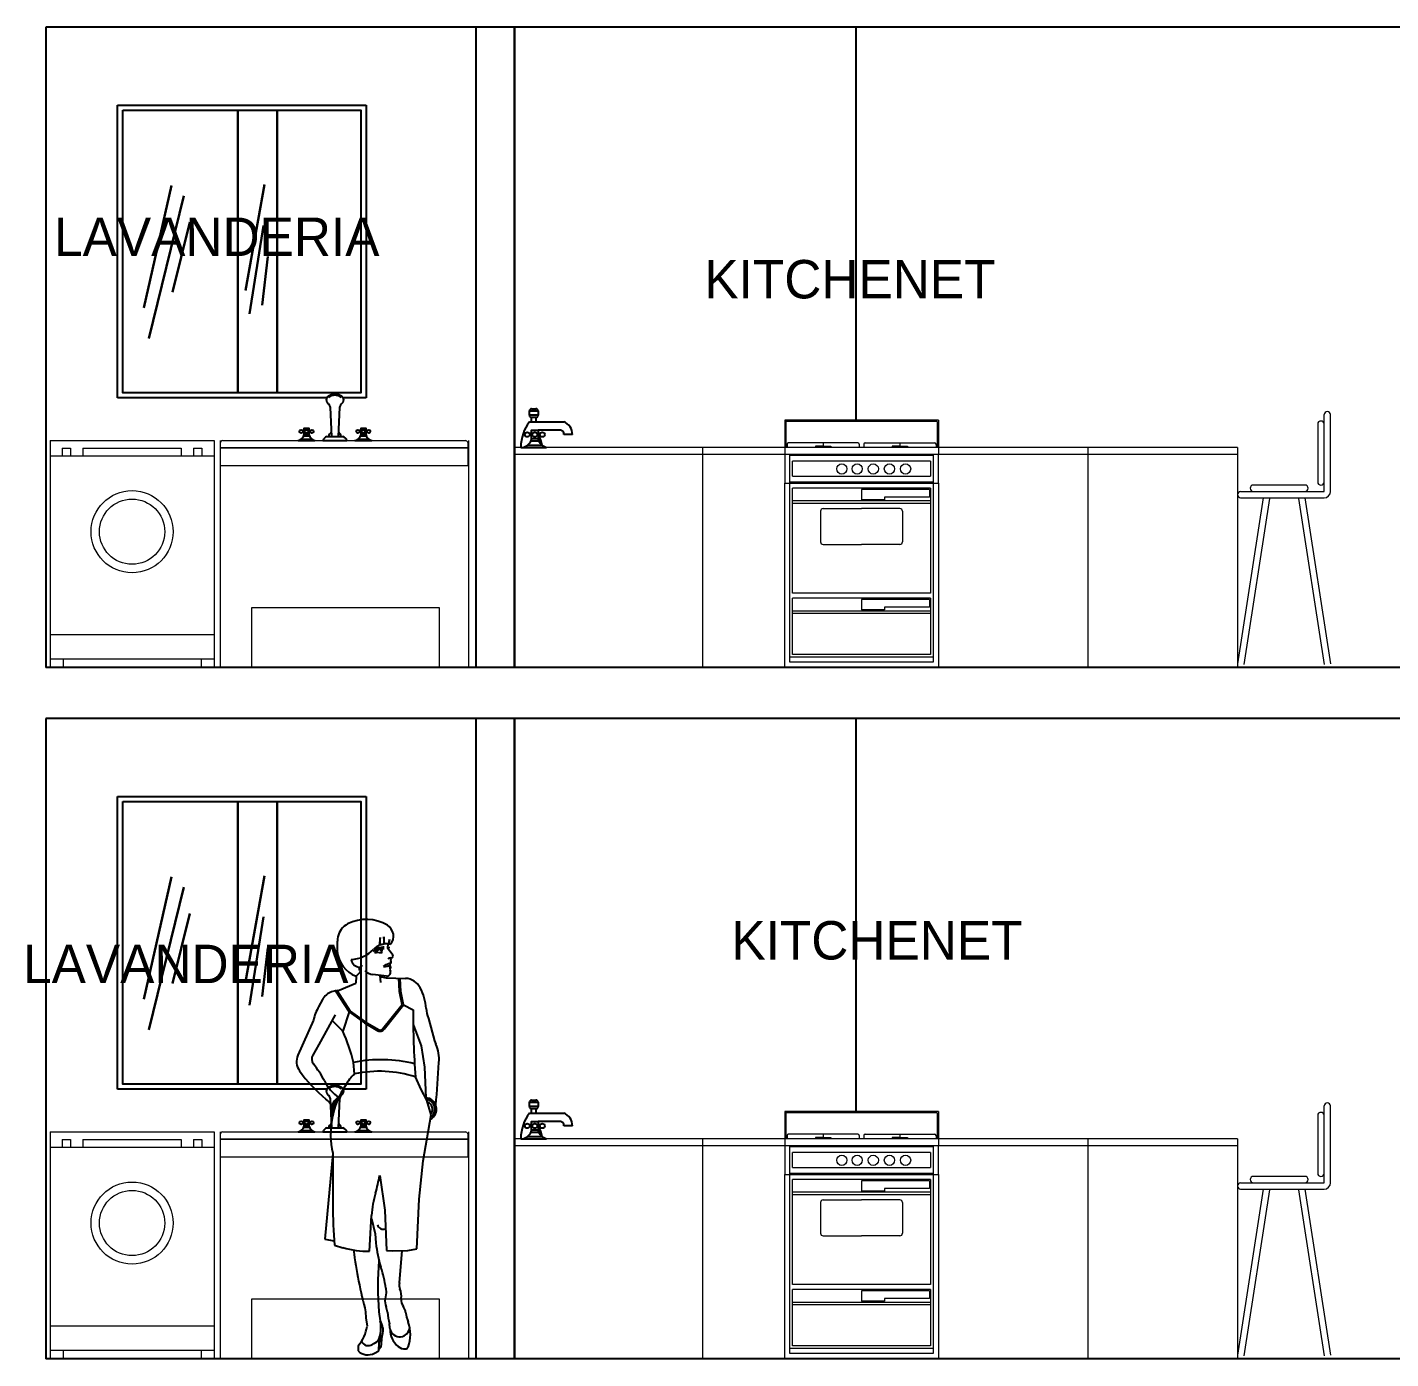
# Model space of a CAD drawing. Header units: metres. Extents: x -525 to 413, y -37 to 272.
# Drawn here: x 314.83 to 320.16, y 99.05 to 104.25 of the extents above; entities that cross this region are included whole.
import ezdxf

# ---------------------------------------------------------------- set-up
doc = ezdxf.new("R2010")
doc.units = ezdxf.units.M
doc.header["$MEASUREMENT"] = 0
doc.linetypes.add('0', pattern=[0])
doc.layers.get('0').update_dxf_attribs({"color": 254})
for name, color, linetype in [('CORTE123', 254, 'Continuous'), ('EFEC', 254, 'Continuous'), ('NOITHAT', 254, 'Continuous'), ('THIET-BI', 254, 'Continuous')]:
    doc.layers.add(name, color=color, linetype=linetype)
doc.layers.add('muebles', color=254, linetype='Continuous', lineweight=5)
doc.layers.add('ventanas', color=254, linetype='Continuous', lineweight=30)
doc.styles.get("Standard").update_dxf_attribs({"font": 'HTOWERT.TTF', "height": 0.08})

# ---------------------------------------------------------------- blocks, each defined once
blk = doc.blocks.new('fwerfw')
at = {"linetype": 'ByBlock'}
for p, q in [((346.5807, 374.4739), (345.9807, 374.4739)), ((345.9807, 374.4739), (345.9807, 374.3669)), ((346.5757, 374.4689), (345.9857, 374.4689)), ((345.9857, 374.4689), (345.9857, 374.3669)), ((346.5757, 374.4689), (346.5757, 374.3669)), ((346.5807, 374.4739), (346.5807, 374.3669)), ((346.2667, 374.3849), (345.9947, 374.3849)), ((346.1307, 374.3849), (346.1307, 374.3669)), ((346.2947, 374.3849), (346.5667, 374.3849)), ((346.4307, 374.3849), (346.4307, 374.3669)), ((345.9807, 374.3669), (345.9807, 374.3399)), ((346.5807, 374.3669), (345.9807, 374.3669)), ((345.9807, 374.3399), (345.9807, 374.2279)), ((346.5807, 374.3399), (345.9807, 374.3399)), ((345.9897, 374.3799), (345.9897, 374.3669)), ((346.0007, 373.5279), (346.0007, 374.3399)), ((346.5607, 374.3349), (346.0007, 374.3349)), ((346.1007, 374.3719), (346.1007, 374.3669)), ((346.1307, 374.3719), (346.1007, 374.3719)), ((346.1307, 374.3719), (346.1607, 374.3719)), ((346.1607, 374.3719), (346.1607, 374.3669)), ((346.2717, 374.3799), (346.2717, 374.3669)), ((346.2897, 374.3799), (346.2897, 374.3669)), ((346.4307, 374.3719), (346.4007, 374.3719)), ((346.4007, 374.3719), (346.4007, 374.3669)), ((346.4307, 374.3719), (346.4607, 374.3719)), ((346.4607, 374.3719), (346.4607, 374.3669)), ((346.5607, 374.3399), (346.5607, 373.5279)), ((346.5717, 374.3799), (346.5717, 374.3669)), ((346.5807, 374.3669), (346.5807, 374.3399)), ((346.5807, 374.2279), (346.5807, 374.3399)), ((346.0107, 374.2549), (346.0107, 374.3129)), ((346.5507, 374.3129), (346.0107, 374.3129)), ((346.5507, 374.3129), (346.5507, 374.2549)), ((345.9807, 374.2279), (346.5807, 374.2279)), ((345.9807, 373.5079), (345.9807, 374.2279)), ((346.0007, 374.2329), (346.5607, 374.2329)), ((346.0107, 374.2549), (346.5507, 374.2549)), ((346.5807, 374.2279), (346.5807, 373.5079)), ((346.5507, 374.2079), (346.0107, 374.2079)), ((346.0107, 373.7979), (346.0107, 374.2079)), ((346.5457, 374.2029), (346.2807, 374.2029)), ((346.2807, 374.2029), (346.2807, 374.1629)), ((346.5457, 374.1729), (346.3707, 374.1729)), ((346.3707, 374.1729), (346.3707, 374.1629)), ((346.5457, 374.2029), (346.5457, 374.1729)), ((346.5507, 374.2079), (346.5507, 373.7979)), ((346.5507, 374.1579), (346.0107, 374.1579)), ((346.5507, 374.1479), (346.0107, 374.1479)), ((346.1207, 374.1179), (346.1207, 373.9979)), ((346.1307, 374.1279), (346.2807, 374.1279)), ((346.3707, 374.1629), (346.2807, 374.1629)), ((346.4307, 374.1279), (346.2807, 374.1279)), ((346.4407, 374.1179), (346.4407, 373.9979)), ((346.1307, 373.9879), (346.2807, 373.9879)), ((346.4307, 373.9879), (346.2807, 373.9879)), ((346.5507, 373.7979), (346.0107, 373.7979)), ((346.5507, 373.7779), (346.0107, 373.7779)), ((346.0107, 373.5579), (346.0107, 373.7779)), ((346.2807, 373.7729), (346.2807, 373.7329)), ((346.5457, 373.7729), (346.2807, 373.7729)), ((346.2807, 373.7729), (346.2807, 373.7329)), ((346.5457, 373.7729), (346.5457, 373.7429)), ((346.5507, 373.7779), (346.5507, 373.5579)), ((346.5507, 373.7279), (346.0107, 373.7279)), ((346.5507, 373.7179), (346.0107, 373.7179)), ((346.3707, 373.7329), (346.2807, 373.7329)), ((346.3707, 373.7429), (346.3707, 373.7329)), ((346.5457, 373.7429), (346.3707, 373.7429)), ((346.5607, 373.5479), (346.0007, 373.5479)), ((346.5507, 373.5579), (346.0107, 373.5579)), ((346.5807, 373.5079), (345.9807, 373.5079)), ((346.5607, 373.5279), (346.0007, 373.5279))]:
    blk.add_line(p, q, dxfattribs=at)
for centre in [(346.2037, 374.2829), (346.2637, 374.2829), (346.3267, 374.2829), (346.3897, 374.2829), (346.4527, 374.2829)]:
    blk.add_circle(centre, 0.02, dxfattribs=at)
for centre, radius, start, end in [((345.9947, 374.3799), 0.005, 90, 180), ((346.2667, 374.3799), 0.005, 0, 90), ((346.2947, 374.3799), 0.005, 90, 180), ((346.5667, 374.3799), 0.005, 0, 90), ((346.1307, 374.1179), 0.01, 90, 180), ((346.4307, 374.1179), 0.01, 0, 90), ((346.1307, 373.9979), 0.01, 180, 270), ((346.4307, 373.9979), 0.01, 270, 0)]:
    blk.add_arc(centre, radius, start, end, dxfattribs=at)
blk = doc.blocks.new('fvdfvf')
at = {"linetype": 'ByBlock'}
for p, q in [((329.6764, 356.974), (329.6764, 355.9377)), ((329.6764, 356.974), (330.4264, 356.974)), ((329.7326, 356.939), (329.7326, 356.9041)), ((329.7326, 356.939), (329.7701, 356.939)), ((329.7701, 356.939), (329.7701, 356.9041)), ((329.8264, 356.939), (329.8264, 356.9041)), ((329.8264, 356.939), (330.2764, 356.939)), ((330.2764, 356.939), (330.2764, 356.9041)), ((330.3326, 356.939), (330.3326, 356.9041)), ((330.3326, 356.939), (330.3701, 356.939)), ((330.3701, 356.939), (330.3701, 356.9041)), ((330.4264, 356.974), (330.4264, 355.9377)), ((329.6764, 356.9041), (330.4264, 356.9041)), ((329.6764, 356.0877), (330.4264, 356.0877)), ((329.6764, 355.9761), (330.4264, 355.9761)), ((329.6764, 355.9377), (329.7364, 355.9377)), ((329.7364, 355.9761), (329.7364, 355.9377)), ((330.3664, 355.9761), (330.3664, 355.9377)), ((330.3664, 355.9377), (330.4264, 355.9377))]:
    blk.add_line(p, q, dxfattribs=at)
for radius in [0.1875, 0.1491]:
    blk.add_circle((330.0514, 356.5578), radius, dxfattribs=at)
blk = doc.blocks.new('AF5222')
for p, q in [((20, 0), (1680, 0)), ((0, -20), (0, -170)), ((0, -50), (1700, -50)), ((1700, -50), (0, -50)), ((1700, -170), (1700, -20)), ((0, -170), (1700, -170)), ((296.5, -170), (603.5, -170)), ((1096.5, -170), (1403.5, -170))]:
    blk.add_line(p, q)
for centre, radius, start, end in [((19.8, -19.8), 19.8, 89.53356, 180.46644), ((1676.7, -23.3), 23.5, 351.98759, 81.98759)]:
    blk.add_arc(centre, radius, start, end)
blk = doc.blocks.new('MBVOI')
at = {"color": 0, "linetype": 'ByBlock'}
for p, q in [((-120, 0), (-65, 0)), ((-110.2, 5), (-74.8, 5)), ((-100, 32.5), (-105, 32.5)), ((-100, 27.5), (-105, 27.5)), ((-82.9, 15), (-102, 15)), ((-85, 32.5), (-80, 32.5)), ((-85, 27.5), (-80, 27.5)), ((-39, 0), (39, 0)), ((-26, 13), (26, 13)), ((65, 0), (120, 0)), ((74.8, 5), (110.2, 5)), ((85, 32.5), (80, 32.5)), ((85, 27.5), (80, 27.5)), ((102.1, 15), (83, 15)), ((100, 32.5), (105, 32.5)), ((100, 27.5), (105, 27.5))]:
    blk.add_line(p, q, dxfattribs=at)
blk.add_lwpolyline([(-10, 13), (-14.7, 107.9, 0.144294), (-19.8, 118.2, -0.095047), (-25.2, 124.5, -0.130978), (-27.3, 132.3, -0.130978), (-25.2, 140.1, -0.106552), (-19, 147, -0.083871), (-10.5, 151.2, -0.072763), (0, 152.7, -0.072763), (10.5, 151.2, -0.083871), (19, 147, -0.106552), (25.2, 140.1, -0.130978), (27.3, 132.3, -0.130978), (25.2, 124.5, -0.095047), (19.8, 118.2, 0.144294), (14.7, 107.9), (10, 13)], format="xyb", dxfattribs=at)
for points in [[(-100, 20), (-100, 40), (-85, 40), (-85, 20)], [(85, 20), (85, 40), (100, 40), (100, 20)]]:
    blk.add_lwpolyline(points, close=True, dxfattribs=at)
for centre in [(-110, 30), (-92.5, 30), (-75, 30), (75, 30), (92.5, 30), (110, 30)]:
    blk.add_circle(centre, 5.59, dxfattribs=at)
for centre, radius, start, end in [((-0.3, 111.2), 36.3, 54.4734, 125.5266), ((-127.5, 27.5), 28.5, 285.2551, 344.7449), ((-57.5, 27.5), 28.5, 195.2551, 254.7449), ((-20.7, -5.3), 19.1, 106.1502, 163.8498), ((-6.3, 13.4), 13.7, 108.5395, 181.7649), ((6.3, 13.4), 13.7, 358.2351, 71.4605), ((20.7, -5.3), 19.1, 16.1502, 73.8498), ((57.5, 27.5), 28.5, 285.2551, 344.7449), ((127.5, 27.5), 28.5, 195.2551, 254.7449)]:
    blk.add_arc(centre, radius, start, end, dxfattribs=at)
blk = doc.blocks.new('Faucet - Bathroom side')
at = {"linetype": 'Continuous'}
for p, q in [((-0.625, 4.25), (0.375, 4.25)), ((0.375, 3.75), (-0.625, 3.75)), ((-0.375, 3), (-0.375, 3.5)), ((0.125, 3.5), (0.125, 3)), ((-0.625, 3), (3.375, 3)), ((-0.375, 1.625), (-0.625, 1.625)), ((2.875, 2), (0.375, 2)), ((0.375, 1.625), (0.625, 1.625)), ((-1.625, 0), (-1.375, 0)), ((-1.375, 0), (1.375, 0)), ((-0.88366, 0.25), (0.88424, 0.25)), ((-0.375, 1.375), (-0.625, 1.375)), ((0.48078, 0.75), (-0.47286, 0.75)), ((0.375, 1.375), (0.625, 1.375)), ((4.375, 1.5), (3.375, 1.5))]:
    blk.add_line(p, q, dxfattribs=at)
for points in [[(-0.625, 3.75), (-0.625, 4.25)], [(-0.375, 4.5), (0.125, 4.5)], [(0.125, 3.5), (-0.375, 3.5)], [(0.375, 4.25), (0.375, 3.75)]]:
    blk.add_lwpolyline(points, dxfattribs=at)
blk.add_lwpolyline([(-0.375, 1), (-0.375, 2), (0.375, 2), (0.375, 1)], close=True, dxfattribs=at)
for centre in [(-0.875, 1.5), (0, 1.5), (0.875, 1.5)]:
    blk.add_circle(centre, 0.27951, dxfattribs=at)
for centre, radius, start, end in [((-0.38253, 4.2575), 0.24259, 88.22243, 181.7776), ((-0.38253, 3.7424), 0.24259, 178.2224, 271.7776), ((0.13252, 4.2575), 0.24259, 358.2224, 91.77757), ((0.13252, 3.7424), 0.24259, 268.2224, 1.777565), ((3.45929, -0.0281), 5.08436, 143.4467, 179.6834), ((2.96867, 1.5936), 0.41699, 347.0192, 102.9808), ((2.70708, 1.4714), 1.66816, 0.9827695, 66.39737), ((-1.75, 1.375), 1.42522, 285.2551, 344.7449), ((1.75, 1.375), 1.42522, 195.2551, 254.7449), ((-2.49562, -0.286), 3.38273, 9.709485, 29.48735)]:
    blk.add_arc(centre, radius, start, end, dxfattribs=at)
blk = doc.blocks.new('PE-10')
for p, q in [((0.0487, 1.6295), (0.0452, 1.5985)), ((0.0482, 1.5997), (0.0487, 1.6295)), ((0.063, 1.6327), (0.0628, 1.6037)), ((0.0652, 1.6041), (0.063, 1.6327)), ((0.0781, 1.6046), (0.0769, 1.588)), ((0.085, 1.6224), (0.0805, 1.6045)), ((0.0824, 1.6043), (0.085, 1.6224)), ((0.0531, 1.5686), (0.052, 1.5838)), ((0.0549, 1.5844), (0.0531, 1.5686)), ((0.0959, 1.5646), (0.0769, 1.588)), ((0.0771, 1.5916), (0.0858, 1.5904)), ((0.0899, 1.5449), (0.0915, 1.5501)), ((-0.0455, 1.4783), (-0.0328, 1.4919)), ((-0.0328, 1.4919), (-0.0264, 1.4976)), ((-0.0322, 1.5042), (-0.0316, 1.5135)), ((-0.0312, 1.5001), (-0.0322, 1.5042)), ((-0.0264, 1.4976), (-0.0312, 1.5001)), ((0.0612, 1.5169), (0.0721, 1.5239)), ((0.0612, 1.5169), (0.0695, 1.5169)), ((0.0695, 1.5169), (0.0769, 1.5175)), ((0.0721, 1.5239), (0.0819, 1.5281)), ((0.0829, 1.5173), (0.0854, 1.5184)), ((0.0871, 1.5287), (0.0854, 1.5184)), ((0.0871, 1.51), (0.0866, 1.5037)), ((0.0866, 1.5037), (0.0885, 1.4967)), ((-0.111, 1.4236), (-0.0464, 1.4519)), ((-0.0455, 1.4783), (-0.0464, 1.4519)), ((0.0729, 1.4787), (0.0203, 1.4851)), ((0.0473, 1.4818), (0.0492, 1.4546)), ((0.0476, 1.4768), (0.0717, 1.4728)), ((0.0717, 1.4728), (0.1475, 1.4699)), ((0.1241, 1.4183), (0.1219, 1.4709)), ((0.1291, 1.4189), (0.1268, 1.4711)), ((-0.1766, 1.3874), (-0.1917, 1.3596)), ((-0.1263, 1.4221), (-0.1413, 1.417)), ((-0.1263, 1.4221), (-0.1221, 1.4248)), ((-0.1263, 1.4221), (-0.0727, 1.3389)), ((-0.1221, 1.4248), (-0.0691, 1.3424)), ((-0.1205, 1.4224), (-0.111, 1.4236)), ((0.1347, 1.3677), (0.1241, 1.4183)), ((0.1401, 1.3664), (0.1291, 1.4189)), ((-0.0727, 1.3389), (-0.0967, 1.2637)), ((-0.0727, 1.3389), (-0.0123, 1.2964)), ((-0.0691, 1.3424), (-0.0096, 1.3006)), ((0.0593, 1.2747), (0.1347, 1.3677)), ((0.0635, 1.2719), (0.1401, 1.3664)), ((0.1401, 1.3664), (0.1769, 1.3478)), ((-0.2125, 1.3071), (-0.273, 1.1702)), ((-0.1273, 1.328), (-0.1908, 1.2123)), ((-0.1403, 1.307), (-0.0967, 1.2637)), ((-0.0123, 1.2964), (0.0397, 1.2657)), ((-0.0096, 1.3006), (0.0422, 1.27)), ((0.1773, 1.2895), (0.2092, 1.2061)), ((0.2369, 1.3138), (0.2608, 1.2261)), ((0.2608, 1.2261), (0.2662, 1.2133)), ((-0.1908, 1.2123), (-0.215, 1.1704)), ((0.2092, 1.2061), (0.2222, 1.1233)), ((-0.0513, 1.0967), (-0.0556, 1.1419)), ((0.2222, 1.1233), (0.2265, 1.0035)), ((0.2089, 1.0361), (0.1861, 1.0855)), ((0.2311, 0.995), (0.2089, 1.0361)), ((0.2478, 0.9377), (0.2311, 0.995)), ((0.2158, 0.7579), (0.2478, 0.9377)), ((-0.1364, 0.7868), (-0.1679, 0.4515)), ((-0.1364, 0.7868), (-0.1365, 0.6203)), ((0.2012, 0.6074), (0.2158, 0.7579)), ((0.0467, 0.6998), (0.0662, 0.5649)), ((-0.1365, 0.6203), (-0.1365, 0.5857)), ((0.1915, 0.4144), (0.2012, 0.6074)), ((0.0063, 0.4046), (0.0151, 0.5442)), ((0.0662, 0.5649), (0.0727, 0.4068)), ((0.0144, 0.532), (0.0289, 0.4728)), ((-0.1679, 0.4515), (-0.1314, 0.4445)), ((-0.1302, 0.4285), (-0.0969, 0.4184)), ((0.0289, 0.4728), (0.0321, 0.4367)), ((0.0727, 0.4068), (0.0981, 0.4065)), ((0.0981, 0.4065), (0.1565, 0.4072)), ((0.1239, 0.2806), (0.1347, 0.4069)), ((0.1565, 0.4072), (0.1915, 0.4144)), ((0.0714, 0.2421), (0.0676, 0.218)), ((0.0704, 0.26), (0.0714, 0.2421)), ((-0.0082, 0.168), (-0.0077, 0.1445)), ((0.0439, 0.1673), (0.0491, 0.1331)), ((-0.0077, 0.1445), (-0.0025, 0.1112)), ((0.0491, 0.1331), (0.0569, 0.1132)), ((0.0446, 0.0482), (0.0556, 0.0736)), ((0.0556, 0.0736), (0.0515, 0.0292)), ((-0.0372, 0.0356), (-0.0372, 0.0149)), ((0.0259, 0.0066), (0.0438, 0.0159)), ((0.0438, 0.0159), (0.0446, 0.0482)), ((0.0515, 0.0292), (0.0439, 0.0213))]:
    blk.add_line(p, q)
for centre, radius, start, end in [((-0.0447, 1.6179), 0.0731, 117.6408, 169.0521), ((-0.0056, 1.5431), 0.1574, 58.5116, 117.6408), ((0.0501, 1.6341), 0.0508, 322.3779, 58.5116), ((0.0802, 1.5937), 0.2003, 169.0521, 184.9196), ((0.0748, 1.5308), 0.0739, 113.625, 135.0455), ((0.0748, 1.5308), 0.0739, 99.3937, 111.0784), ((0.0748, 1.5308), 0.0739, 85.6198, 97.4573), ((0.0748, 1.5308), 0.0739, 77.8885, 84.0746), ((-0.0028, 1.5872), 0.117, 185.2573, 248.5867), ((-0.0741, 1.6795), 0.1365, 273.8558, 315.0455), ((0.0622, 1.5376), 0.0546, 87.3799, 139.3681), ((0.0622, 1.5376), 0.0474, 87.3799, 139.3681), ((0.04, 1.5262), 0.0444, 72.8213, 108.0508), ((0.0938, 1.5226), 0.0276, 94.813, 124.66), ((0.0958, 1.5419), 0.00665, 153.4251, 210.9002), ((0.0908, 1.558), 0.00793, 274.813, 351.5979), ((0.0898, 1.5581), 0.00892, 351.5979, 46.7853), ((-0.0294, 1.5495), 0.036, 189.9282, 268.6777), ((-0.0301, 1.5201), 0.00659, 268.6777, 14.4466), ((0.0271, 1.5408), 0.0561, 226.0993, 263.0936), ((0.0745, 1.4931), 0.0144, 263.6309, 14.7536), ((0.0789, 1.4927), 0.0249, 80.7394, 94.6826), ((0.0855, 1.5198), 0.00908, 79.9015, 113.3543), ((0.0845, 1.5147), 0.00532, 253.8265, 299.5837), ((0.0867, 1.5154), 0.00318, 13.7186, 113.1839), ((0.0878, 1.5324), 0.00373, 259.9015, 351.7352), ((0.0844, 1.5149), 0.00556, 299.5837, 13.7186), ((0.0815, 1.5333), 0.0101, 351.7352, 30.9002), ((0.1449, 1.4026), 0.0674, 27.4487, 87.7883), ((-0.1211, 1.3572), 0.0632, 108.6471, 151.3733), ((0.0162, 1.3357), 0.2124, 4.5594, 27.4487), ((0.0128, 1.2482), 0.2329, 151.4233, 165.3444), ((3.7744, 1.3438), 3.5976, 179.9363, 184.1184), ((0.363, 1.3634), 0.1355, 184.5594, 201.4476), ((-0.7532, 0.9746), 0.7173, 13.4873, 23.7696), ((0.0485, 1.2806), 0.0173, 239.4386, 329.7542), ((0.0485, 1.2806), 0.0123, 239.4386, 331.3849), ((0.1198, 1.152), 0.1587, 356.062, 22.7221), ((-0.2168, 1.1454), 0.0615, 156.1697, 215.5506), ((-0.1887, 1.1552), 0.0304, 149.964, 219.3134), ((-0.4879, 0.9101), 0.3563, 26.6011, 39.3134), ((0.0509, 0.6033), 0.5491, 76.0966, 101.187), ((-17.9789, 2.3835), 18.2992, 355.58477, 356.10708), ((0.2253, 1.4613), 0.6048, 215.5506, 229.9087), ((-0.0151, 1.1469), 0.1725, 206.6011, 235.2749), ((0.0519, 0.9788), 0.1566, 131.222, 152.0982), ((0.0465, 0.6477), 0.4595, 72.311, 102.291), ((0.191, 0.8626), 0.336, 145.6627, 193.028), ((-0.2535, 0.8926), 0.1386, 35.0506, 49.9087), ((-0.0883, 0.9576), 0.0537, 117.7833, 204.6364), ((-0.0883, 0.9576), 0.0472, 129.3904, 193.0293), ((0.2246, 0.9595), 0.0441, 297.0508, 87.5781), ((0.2246, 0.9595), 0.0374, 305.3485, 81.1942), ((0.2246, 0.9595), 0.0285, 320.829, 71.6689), ((-0.6834, 0.8378), 0.743, 343.8566, 349.2926), ((0.4192, 0.5187), 0.4049, 163.8566, 176.389), ((1.8302, 0.5857), 1.9667, 180, 184.5845), ((0.0614, 0.5149), 0.0246, 196.6678, 288.6567), ((0.462, 0.475), 0.4317, 185.0832, 197.9258), ((-0.0023, 0.7318), 0.3273, 253.2129, 271.517), ((1.9086, 0.6712), 1.9817, 187.6067, 194.7089), ((1.2468, 0.2678), 1.2071, 175.2518, 184.7769), ((-0.4261, 0.1877), 0.5018, 8.2923, 17.9258), ((0.1617, 0.2721), 0.0388, 167.249, 202.0913), ((0.1233, 0.2092), 0.0563, 171.0788, 202.964), ((0.0537, 0.2282), 0.0778, 353.481, 22.0913), ((0.1774, 0.2141), 0.0467, 173.481, 215.7806), ((-0.0012, 0.1565), 0.0789, 6.919, 22.964), ((0.5437, 0.2226), 0.47, 186.919, 192.4142), ((0.1005, 0.1587), 0.0481, 8.7459, 35.7806), ((0.3414, 0.1958), 0.1957, 188.7459, 200.3428), ((-0.1519, 0.134), 0.1512, 319.345, 351.3026), ((-0.0787, 0.107), 0.1304, 336.1467, 11.5645), ((0.0103, 0.0949), 0.0501, 334.8524, 21.4272), ((-0.0142, 0.0998), 0.1011, 0.0014, 12.4142), ((0.1248, 0.1094), 0.039, 194.1847, 356.6016), ((0.0283, 0.0797), 0.1382, 339.1006, 20.3428), ((-0.2621, 0.5193), 0.5548, 300.3135, 303.06), ((0.1749, 0.0998), 0.0879, 180.0014, 230.239), ((0, 0.054), 0.054, 226.4502, 298.6221), ((0.0022, 0.0648), 0.0291, 204.192, 302.621), ((0.145, 0.0638), 0.0411, 230.239, 272.9155), ((0.1464, 0.0346), 0.0118, 272.9155, 339.1006)]:
    blk.add_arc(centre, radius, start, end)

msp = doc.modelspace()

# ---------------------------------------------------------------- linework, layer by layer
for p, q in [((314.9043, 104.2519), (314.9043, 101.7519)), ((316.5831, 104.2519), (316.5831, 101.7519)), ((316.7339, 104.2519), (316.7339, 101.7519)), ((314.9043, 101.5519), (314.9043, 99.0519)), ((316.5831, 101.5519), (316.5831, 99.0519)), ((316.7339, 101.5519), (316.7339, 99.0519))]:
    msp.add_line(p, q)
at = {"linetype": '0', "ltscale": 0.004}
for p, q in [((318.068, 102.7179), (318.068, 104.2519)), ((318.068, 100.0179), (318.068, 101.5519))]:
    msp.add_line(p, q, dxfattribs=at)
at = {"linetype": 'Continuous'}
for p, q in [((315.1843, 102.8048), (315.1843, 103.9483)), ((315.1843, 103.9483), (316.1543, 103.9483)), ((316.1543, 103.9483), (316.1543, 102.8048)), ((316.0023, 102.8048), (315.1843, 102.8048)), ((316.1543, 102.8048), (316.0638, 102.8048)), ((315.1843, 100.1048), (315.1843, 101.2483)), ((315.1843, 101.2483), (316.1543, 101.2483)), ((316.1543, 101.2483), (316.1543, 100.1048)), ((316.0023, 100.1048), (315.1843, 100.1048)), ((316.1543, 100.1048), (316.0638, 100.1048))]:
    msp.add_line(p, q, dxfattribs=at)
for points in [[(315.2043, 103.9283), (316.1343, 103.9283), (316.1343, 102.8248), (315.2043, 102.8248)], [(315.2043, 101.2283), (316.1343, 101.2283), (316.1343, 100.1248), (315.2043, 100.1248)]]:
    msp.add_lwpolyline(points, close=True, dxfattribs=at)
at = {"layer": 'CORTE123', "linetype": '0', "ltscale": 0.004}
for p, q in [((317.3172, 104.2519), (314.9043, 104.2519)), ((316.7339, 101.7519), (316.7339, 104.2519)), ((323.518, 104.2519), (317.3172, 104.2519)), ((317.3172, 101.7519), (314.9043, 101.7519)), ((323.518, 101.7519), (317.3172, 101.7519)), ((317.3172, 101.5519), (314.9043, 101.5519)), ((316.7339, 99.0519), (316.7339, 101.5519)), ((323.518, 101.5519), (317.3172, 101.5519)), ((317.3172, 99.0519), (314.9043, 99.0519)), ((323.518, 99.0519), (317.3172, 99.0519))]:
    msp.add_line(p, q, dxfattribs=at)
at = {"layer": 'muebles'}
for p, q in [((319.896, 102.4391), (319.896, 102.7391)), ((319.921, 102.4391), (319.921, 102.7391)), ((319.871, 102.7016), (319.871, 102.4766)), ((319.896, 102.4766), (319.896, 102.7016)), ((315.5841, 102.6376), (315.5841, 101.7519)), ((316.5539, 102.6376), (316.5539, 101.7519)), ((317.7895, 102.6109), (316.7339, 102.6109)), ((318.9735, 102.6109), (318.3895, 102.6109)), ((318.9735, 102.6109), (318.9735, 101.7519)), ((319.5575, 102.6109), (318.9735, 102.6109)), ((319.5575, 102.6109), (319.5575, 101.7519)), ((317.7895, 102.5839), (316.7339, 102.5839)), ((318.9735, 102.5839), (318.3895, 102.5839)), ((319.5575, 102.5839), (318.9735, 102.5839)), ((319.821, 102.4641), (319.6201, 102.4641)), ((319.5701, 102.4391), (319.896, 102.4391)), ((319.5701, 102.4141), (319.896, 102.4141)), ((319.6201, 102.4391), (319.821, 102.4391)), ((315.708, 101.7519), (315.708, 101.9865)), ((315.708, 101.9865), (316.4068, 101.9865)), ((316.4068, 101.9865), (316.4399, 101.9865)), ((316.4399, 101.9865), (316.4399, 101.7519)), ((319.871, 100.0016), (319.871, 99.7766)), ((319.896, 99.7391), (319.896, 100.0391)), ((319.896, 99.7766), (319.896, 100.0016)), ((319.921, 99.7391), (319.921, 100.0391)), ((315.5841, 99.9376), (315.5841, 99.0519)), ((316.5539, 99.9376), (316.5539, 99.0519)), ((317.7895, 99.9109), (316.7339, 99.9109)), ((318.9735, 99.9109), (318.3895, 99.9109)), ((318.9735, 99.9109), (318.9735, 99.0519)), ((319.5575, 99.9109), (318.9735, 99.9109)), ((319.5575, 99.9109), (319.5575, 99.0519)), ((317.7895, 99.8839), (316.7339, 99.8839)), ((318.9735, 99.8839), (318.3895, 99.8839)), ((319.5575, 99.8839), (318.9735, 99.8839)), ((319.5701, 99.7391), (319.896, 99.7391)), ((319.821, 99.7641), (319.6201, 99.7641)), ((319.6201, 99.7391), (319.821, 99.7391)), ((319.5701, 99.7141), (319.896, 99.7141)), ((315.708, 99.0519), (315.708, 99.2865)), ((315.708, 99.2865), (316.4068, 99.2865)), ((316.4068, 99.2865), (316.4399, 99.2865)), ((316.4399, 99.2865), (316.4399, 99.0519))]:
    msp.add_line(p, q, dxfattribs=at)
at = {"layer": 'muebles', "linetype": 'Continuous'}
for p, q in [((317.468, 102.6109), (317.468, 101.7519)), ((319.6576, 102.4141), (319.5576, 101.7659)), ((319.6824, 102.4111), (319.5824, 101.763)), ((319.7961, 102.4111), (319.8961, 101.763)), ((319.821, 102.4141), (319.921, 101.7659)), ((317.468, 99.9109), (317.468, 99.0519)), ((319.6576, 99.7141), (319.5576, 99.0659)), ((319.6824, 99.7111), (319.5824, 99.063)), ((319.7961, 99.7111), (319.8961, 99.063)), ((319.821, 99.7141), (319.921, 99.0659))]:
    msp.add_line(p, q, dxfattribs=at)
at = {"layer": 'muebles'}
for centre, radius, start, end in [((319.9085, 102.7391), 0.0125, 0, 180), ((319.8835, 102.7016), 0.0125, 0, 180), ((319.6201, 102.4516), 0.0125, 90, 270), ((319.821, 102.4516), 0.0125, 270, 90), ((319.8835, 102.4766), 0.0125, 180, 0), ((319.5701, 102.4266), 0.0125, 90, 270), ((319.896, 102.4391), 0.025, 270, 0), ((319.8835, 100.0016), 0.0125, 0, 180), ((319.9085, 100.0391), 0.0125, 0, 180), ((319.5701, 99.7266), 0.0125, 90, 270), ((319.6201, 99.7516), 0.0125, 90, 270), ((319.821, 99.7516), 0.0125, 270, 90), ((319.8835, 99.7766), 0.0125, 180, 0), ((319.896, 99.7391), 0.025, 270, 0)]:
    msp.add_arc(centre, radius, start, end, dxfattribs=at)
at = {"layer": 'ventanas', "linetype": 'Continuous'}
for p, q in [((315.6537, 103.9283), (315.6537, 102.8248)), ((315.8075, 103.9283), (315.8075, 102.8248)), ((315.3951, 103.6341), (315.2864, 103.1556)), ((315.7576, 103.6377), (315.684, 103.2241)), ((315.4429, 103.5938), (315.3067, 103.0368)), ((315.4657, 103.4903), (315.3981, 103.2172)), ((315.7539, 103.4778), (315.6987, 103.1322)), ((315.7705, 103.3564), (315.7484, 103.1671)), ((315.6537, 101.2283), (315.6537, 100.1248)), ((315.8075, 101.2283), (315.8075, 100.1248)), ((315.3951, 100.9341), (315.2864, 100.4556)), ((315.7576, 100.9377), (315.684, 100.5241)), ((315.4429, 100.8938), (315.3067, 100.3368)), ((315.4657, 100.7903), (315.3981, 100.5172)), ((315.7539, 100.7778), (315.6987, 100.4322)), ((315.7705, 100.6564), (315.7484, 100.4671))]:
    msp.add_line(p, q, dxfattribs=at)

# ---------------------------------------------------------------- block references
at = {"layer": 'EFEC'}
msp.add_blockref('PE-10', (316.1611, 99.0673), dxfattribs=at)
at = {"layer": 'muebles'}
for p in [(-28.1913, -271.756), (-28.1913, -274.456)]:
    msp.add_blockref('fwerfw', p, dxfattribs=at)
for name, p, xscale, yscale, zscale in [('fvdfvf', (33.1578, -202.4551), 0.854663702440358, 0.854663702440358, 0.854663702440358), ('AF5222', (315.5841, 102.6376), 0.0005704455379426843, 0.0005704455379426843, 0.0005704455379426843), ('fvdfvf', (33.1578, -205.1551), 0.854663702440358, 0.854663702440358, 0.854663702440358), ('AF5222', (315.5841, 99.9376), 0.0005704455379426843, 0.0005704455379426843, 0.0005704455379426843)]:
    msp.add_blockref(name, p, dxfattribs=dict(at, xscale=xscale, yscale=yscale, zscale=zscale))
at = {"layer": 'NOITHAT', "ltscale": 50, "xscale": 0.001200000000011642, "yscale": 0.001200000000011642, "zscale": 0.001200000000011642}
for p in [(316.033, 102.6376), (316.033, 99.9376)]:
    msp.add_blockref('MBVOI', p, dxfattribs=at)
at = {"layer": 'THIET-BI', "xscale": 0.03356959827733021, "yscale": 0.03356959827733021, "zscale": 0.03356959827733021}
for p in [(316.8135, 102.6109), (316.8135, 99.9109)]:
    msp.add_blockref('Faucet - Bathroom side', p, dxfattribs=at)

# ---------------------------------------------------------------- texts
at = {"linetype": 'Continuous', "char_height": 0.15, "attachment_point": 1}
for s, insert in [('LAVANDERIA', (314.9361, 103.5087)), ('KITCHENET', (317.4757, 103.343)), ('KITCHENET', (317.5812, 100.7611)), ('LAVANDERIA', (314.815, 100.6688))]:
    msp.add_mtext_dynamic_manual_height_columns(s, width=4.532036, gutter_width=12.5, heights=[0], dxfattribs=dict(at, insert=insert))

doc.saveas('drawing.dxf')
